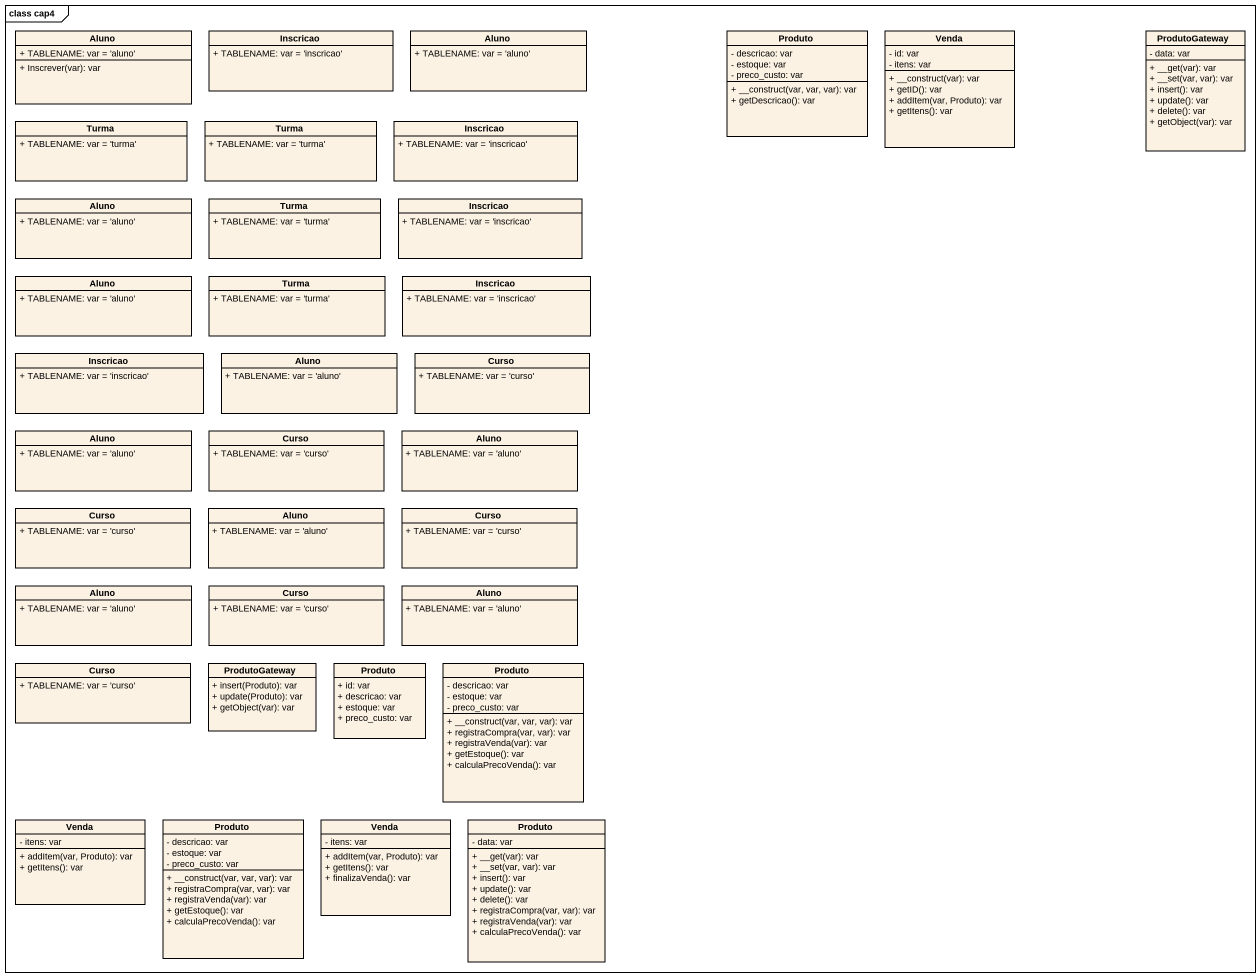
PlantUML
@startuml
mainframe class cap4
hide circle
hide empty members
skinparam classAttributeIconSize 0
class Aluno {
  + TABLENAME: var = 'aluno'
  + Inscrever(var): var
}
class Inscricao {
  + TABLENAME: var = 'inscricao'
}
class "Aluno" as Aluno_2 {
  + TABLENAME: var = 'aluno'
}
class Produto {
  - descricao: var
  - estoque: var
  - preco_custo: var
  + __construct(var, var, var): var
  + getDescricao(): var
}
class Venda {
  - id: var
  - itens: var
  + __construct(var): var
  + getID(): var
  + addItem(var, Produto): var
  + getItens(): var
}
class ProdutoGateway {
  - data: var
  + __get(var): var
  + __set(var, var): var
  + insert(): var
  + update(): var
  + delete(): var
  + getObject(var): var
}
class Turma {
  + TABLENAME: var = 'turma'
}
class "Turma" as Turma_2 {
  + TABLENAME: var = 'turma'
}
class "Inscricao" as Inscricao_2 {
  + TABLENAME: var = 'inscricao'
}
class "Aluno" as Aluno_3 {
  + TABLENAME: var = 'aluno'
}
class "Turma" as Turma_3 {
  + TABLENAME: var = 'turma'
}
class "Inscricao" as Inscricao_3 {
  + TABLENAME: var = 'inscricao'
}
class "Aluno" as Aluno_4 {
  + TABLENAME: var = 'aluno'
}
class "Turma" as Turma_4 {
  + TABLENAME: var = 'turma'
}
class "Inscricao" as Inscricao_4 {
  + TABLENAME: var = 'inscricao'
}
class "Inscricao" as Inscricao_5 {
  + TABLENAME: var = 'inscricao'
}
class "Aluno" as Aluno_5 {
  + TABLENAME: var = 'aluno'
}
class Curso {
  + TABLENAME: var = 'curso'
}
class "Aluno" as Aluno_6 {
  + TABLENAME: var = 'aluno'
}
class "Curso" as Curso_2 {
  + TABLENAME: var = 'curso'
}
class "Aluno" as Aluno_7 {
  + TABLENAME: var = 'aluno'
}
class "Curso" as Curso_3 {
  + TABLENAME: var = 'curso'
}
class "Aluno" as Aluno_8 {
  + TABLENAME: var = 'aluno'
}
class "Curso" as Curso_4 {
  + TABLENAME: var = 'curso'
}
class "Aluno" as Aluno_9 {
  + TABLENAME: var = 'aluno'
}
class "Curso" as Curso_5 {
  + TABLENAME: var = 'curso'
}
class "Aluno" as Aluno_10 {
  + TABLENAME: var = 'aluno'
}
class "Curso" as Curso_6 {
  + TABLENAME: var = 'curso'
}
class "ProdutoGateway" as ProdutoGateway_2 {
  + insert(Produto): var
  + update(Produto): var
  + getObject(var): var
}
class "Produto" as Produto_2 {
  + id: var
  + descricao: var
  + estoque: var
  + preco_custo: var
}
class "Produto" as Produto_3 {
  - descricao: var
  - estoque: var
  - preco_custo: var
  + __construct(var, var, var): var
  + registraCompra(var, var): var
  + registraVenda(var): var
  + getEstoque(): var
  + calculaPrecoVenda(): var
}
class "Venda" as Venda_2 {
  - itens: var
  + addItem(var, Produto): var
  + getItens(): var
}
class "Produto" as Produto_4 {
  - descricao: var
  - estoque: var
  - preco_custo: var
  + __construct(var, var, var): var
  + registraCompra(var, var): var
  + registraVenda(var): var
  + getEstoque(): var
  + calculaPrecoVenda(): var
}
class "Venda" as Venda_3 {
  - itens: var
  + addItem(var, Produto): var
  + getItens(): var
  + finalizaVenda(): var
}
class "Produto" as Produto_5 {
  - data: var
  + __get(var): var
  + __set(var, var): var
  + insert(): var
  + update(): var
  + delete(): var
  + registraCompra(var, var): var
  + registraVenda(var): var
  + calculaPrecoVenda(): var
}
@enduml
